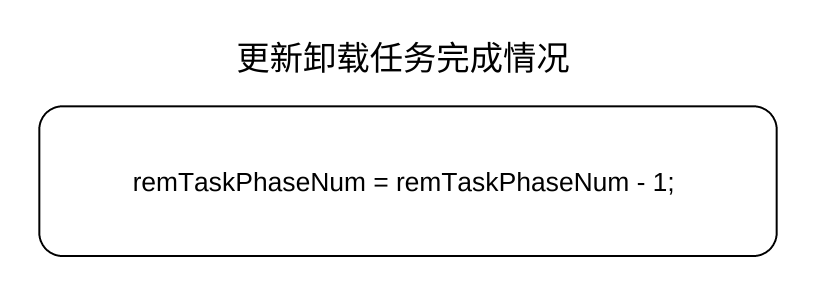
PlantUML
@startuml
title 更新卸载任务完成情况
hide empty description
state "remTaskPhaseNum = remTaskPhaseNum - 1;" as remTaskPhaseNum
@enduml
